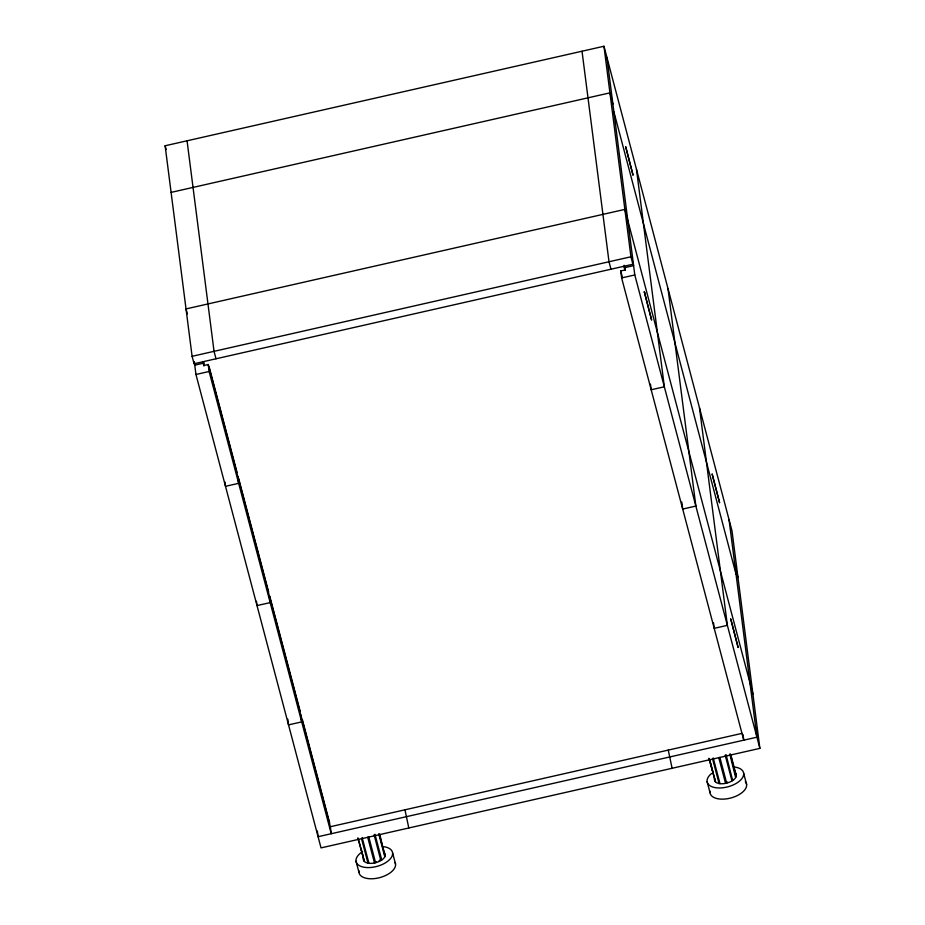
<?xml version="1.0" encoding="UTF-8"?>
<svg xmlns="http://www.w3.org/2000/svg" width="925" height="925" viewBox="0 0 925 925"><rect width="100%" height="100%" fill="white"/><g stroke="black" fill="none" stroke-linecap="round" stroke-linejoin="round"><path stroke-width="1.39" d="M362.114 837.518L368.925 863.268A11.273 5.839 -14.8 0 0 374.498 862.979L375.573 862.69A11.273 5.839 -14.8 0 0 380.915 860.551L381.759 860.007A11.273 5.839 -14.8 0 0 384.812 856.781L378.73 833.737M374.498 862.979L367.688 837.218M713.198 757.899L719.997 783.648A11.273 5.839 -14.8 0 0 725.57 783.359L726.622 783.024M368.959 863.222L367.988 863.129A11.273 5.839 -14.8 0 1 364.311 861.429L358.218 838.385M720.043 783.602L719.072 783.51A11.273 5.839 -14.8 0 1 715.383 781.81L709.302 758.766M715.534 781.741L708.885 758.292M734.82 772.56A11.273 5.839 -14.8 0 1 735.363 773.011L735.768 773.497L730.75 754.511M367.988 863.129L361.548 838.732M357.813 837.911L364.23 860.886M714.979 781.336L715.06 781.313A11.273 5.839 -14.8 0 1 714.586 778.295M384.361 853.185L379.678 834.13M624.005 267.811L633.602 265.637L632.619 261.914L632.92 264.238L194.077 363.756L192.099 356.31L165.124 145.768L603.967 46.25L731.999 530.846L759.876 748.371L321.033 847.89L195.95 374.475L194.308 361.606M171.09 192.388L609.945 92.858L612.893 104.051M192.099 356.31L630.942 256.78L603.967 46.25M204.356 362.982L194.759 365.155L194.1 362.669M208.218 364.508L209.119 371.492L331.243 833.726L330.352 826.73L208.218 364.508L203.835 365.502L203.535 363.167M743.041 734.577L743.758 740.173L621.635 277.939L620.733 270.956L625.127 269.961L624.826 267.626M195.95 374.475L209.119 371.492M621.635 277.939L634.793 274.956L606.916 57.431M329.716 826.869L742.093 733.352M735.768 773.497A11.273 5.839 -14.8 0 1 736.161 776.538L735.525 777.058L729.802 754.118M384.442 853.174L384.696 853.104A11.273 5.839 -14.8 0 1 385.078 856.157L384.812 856.781M736.069 776.549L730.345 754.037M735.895 777.162A11.273 5.839 -14.8 0 1 732.843 780.388L731.999 780.931A11.273 5.839 -14.8 0 1 726.668 783.105L726.587 782.989M732.635 780.353L726.032 754.638M380.811 860.447L374.116 834.801M644.737 292.971L644.228 291.595L651.628 320.108L644.471 292.265M726.657 783.07L719.858 757.355M375.573 862.69L368.786 836.975M735.017 566.273L737.977 577.454M613.888 111.809L736.011 574.043M752.904 693.993L624.872 209.397L186.029 308.915L187.347 313.887M755.725 727.859L757.008 733.918L756.026 730.195M630.942 256.78L632.92 264.238M634.793 274.956L759.876 748.371M624.213 265.29L625.312 269.476M624.144 266.227L625.242 270.412M620.733 270.956L622.19 276.471M610.974 269.21L609.008 261.763L582.022 51.222M743.654 773.265L746.614 784.446M725.188 755.182L731.999 780.931M718.76 757.61L725.57 783.359M712.62 759.113L719.072 783.51M709.567 759.321L711.718 767.449M712.435 770.167L713.51 774.225M707.082 781.567L710.042 792.748M672.105 768.27L668.255 750.094M408.804 827.991L404.953 809.814M392.582 852.885L395.542 864.066M379.354 834.466L385.078 856.157M374.96 834.257L381.759 860.007M361.004 848.422L363.155 856.562M356.009 861.175L358.969 872.356M165.124 145.768L166.107 149.503M216.011 358.784L214.045 351.327L187.058 140.797M209.015 366.312L237.101 472.617M238.569 478.167L268.62 591.896M269.718 596.058L300.139 711.186M302.325 719.477L329.682 823.019M202.852 361.767L203.951 365.953M729.05 519.665L756.928 737.19L318.084 836.709L317.344 830.985M699.497 407.833L727.374 625.358L714.216 628.341L713.499 622.745M667.989 288.542L695.866 506.067L682.696 509.062L681.794 502.067M636.469 169.263L664.347 386.789L651.177 389.772L650.46 384.176M300.798 714.898L301.7 721.893L288.531 724.876L287.802 719.153M269.291 595.619L270.181 602.603L257.011 605.597L256.468 601.296M237.771 476.329L238.662 483.324L225.503 486.307L224.948 482.017M363.907 860.955A11.273 5.839 -14.8 0 1 363.513 857.914M384.037 846.733A18.777 9.724 -14.8 0 1 388.72 860.447A18.777 9.724 -14.8 0 1 361.536 866.609A18.777 9.724 -14.8 0 1 362.542 851.613M380.406 859.845A9.77 5.064 -14.8 0 1 379.192 860.551M376.429 861.684A9.77 5.064 -14.8 0 1 374.949 862.077M395.114 862.597A18.777 9.724 -14.8 0 1 378.498 877.929A18.777 9.724 -14.8 0 1 358.993 870.795M735.109 767.126A18.777 9.724 -14.8 0 1 740.37 780.307A18.777 9.724 -14.8 0 1 714.065 787.406A18.777 9.724 -14.8 0 1 711.568 773.485M727.501 782.064A9.77 5.064 -14.8 0 1 726.021 782.469M745.33 781.648A18.777 9.724 -14.8 0 1 731.004 797.951A18.777 9.724 -14.8 0 1 710.076 791.176M625.67 146.74L633.058 175.253L625.693 146.763M712.169 474.143L719.569 502.657L712.169 474.143M730.738 619.01L738.138 647.523L730.762 619.033"/></g></svg>
